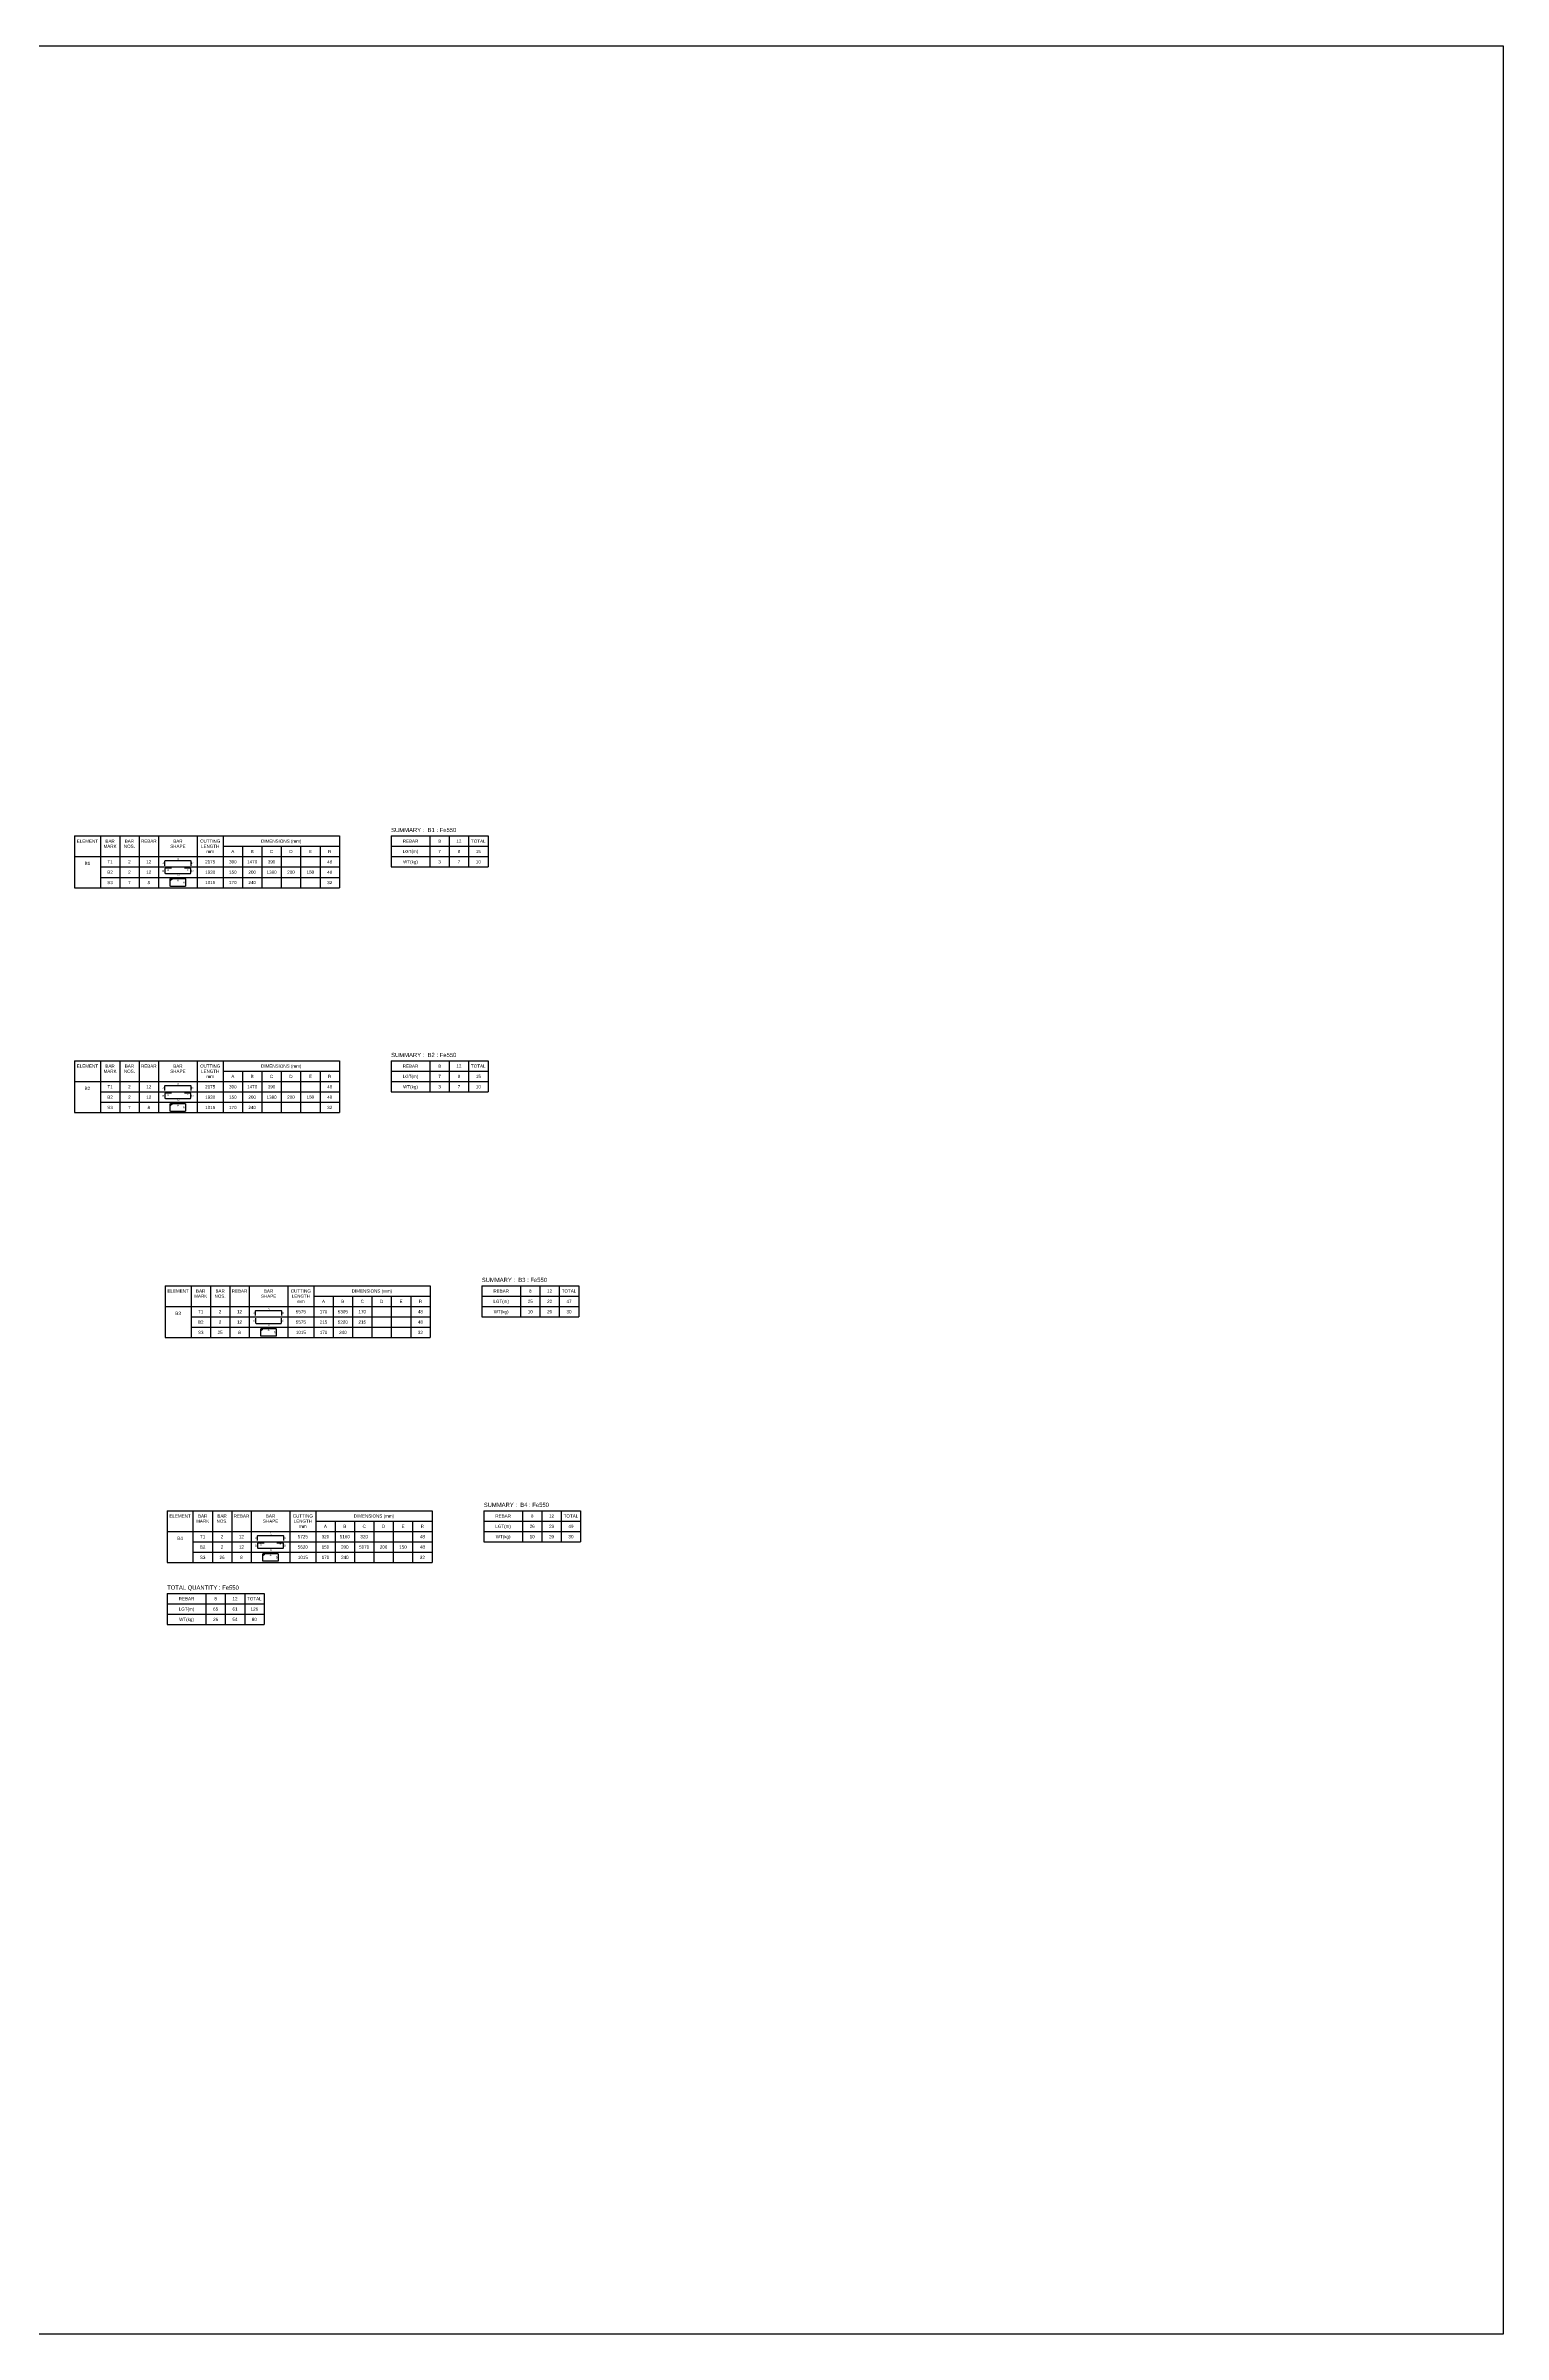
# Model space of a CAD drawing. Header units: inches. Extents: x -816171 to 9366335, y -450961 to 689132.
# Drawn here: x 1722710 to 1835498, y 141360 to 318373 of the extents above; entities that cross this region are included whole.
import ezdxf
from ezdxf.enums import TextEntityAlignment as Align

# ---------------------------------------------------------------- set-up
doc = ezdxf.new("R2010")
doc.units = ezdxf.units.IN
doc.header["$MEASUREMENT"] = 0
for name, color, linetype in [('Dimension', 31, 'Continuous'), ('Reinforcement', 130, 'Continuous'), ('Schedule Header', 4, 'Continuous'), ('Schedule Line', 60, 'Continuous'), ('Text', 31, 'Continuous')]:
    doc.layers.add(name, color=color, linetype=linetype)
doc.styles.add('SC-SansSerif', font='SansSerif')

msp = doc.modelspace()

# ---------------------------------------------------------------- linework, layer by layer
msp.add_lwpolyline([(1487292.04205, 318372.88978), (1835497.95651, 318372.88978), (1835497.95651, 141360.22388), (1487292.04205, 141360.22388)], close=True)
at = {"layer": 'Reinforcement'}
for points in [[(1731934.9453, 254950.71049), (1731934.9453, 255300.71049, -0.5), (1731984.9453, 255350.71049), (1733884.9453, 255350.71049, -0.5), (1733934.9453, 255300.71049), (1733934.9453, 254950.71049)], [(1732434.9453, 254750.71049), (1731984.9453, 254750.71049, 0.5), (1731934.9453, 254700.71049), (1731934.9453, 254400.71049, 0.5), (1731984.9453, 254350.71049), (1733884.9453, 254350.71049, 0.5), (1733934.9453, 254400.71049), (1733934.9453, 254700.71049, 0.5), (1733884.9453, 254750.71049), (1733434.9453, 254750.71049)], [(1732420.30122, 253794.64467), (1732349.59016, 253865.35495, -0.1989123674), (1732334.9453, 253900.71049, -0.4142046237), (1732384.9453, 253950.71049, -0.1989044359), (1732420.30044, 253936.06602), (1732491.01151, 253865.35573)], [(1731934.9453, 237550.71049), (1731934.9453, 237900.71049, -0.5), (1731984.9453, 237950.71049), (1733884.9453, 237950.71049, -0.5), (1733934.9453, 237900.71049), (1733934.9453, 237550.71049)], [(1732434.9453, 237350.71049), (1731984.9453, 237350.71049, 0.5), (1731934.9453, 237300.71049), (1731934.9453, 237000.71049, 0.5), (1731984.9453, 236950.71049), (1733884.9453, 236950.71049, 0.5), (1733934.9453, 237000.71049), (1733934.9453, 237300.71049, 0.5), (1733884.9453, 237350.71049), (1733434.9453, 237350.71049)], [(1732420.30122, 236394.64467), (1732349.59016, 236465.35495, -0.1989123674), (1732334.9453, 236500.71049, -0.4142046237), (1732384.9453, 236550.71049, -0.1989044359), (1732420.30044, 236536.06602), (1732491.01151, 236465.35573)], [(1738952.44985, 220150.71049), (1738952.44985, 220500.71049, -0.5), (1739002.44985, 220550.71049), (1740902.44985, 220550.71049, -0.5), (1740952.44985, 220500.71049), (1740952.44985, 220150.71049)], [(1738952.44985, 219950.71049), (1738952.44985, 219600.71049, 0.5), (1739002.44985, 219550.71049), (1740902.44985, 219550.71049, 0.5), (1740952.44985, 219600.71049), (1740952.44985, 219950.71049)], [(1739437.80577, 218994.64467), (1739367.0947, 219065.35495, -0.1989123674), (1739352.44985, 219100.71049, -0.4142046237), (1739402.44985, 219150.71049, -0.1989044359), (1739437.80499, 219136.06602), (1739508.51606, 219065.35573)], [(1739103.45, 202750.71049), (1739103.45, 203100.71049, -0.5), (1739153.45, 203150.71049), (1741053.45, 203150.71049, -0.5), (1741103.45, 203100.71049), (1741103.45, 202750.71049)], [(1739603.45, 202550.71049), (1739153.45, 202550.71049, 0.5), (1739103.45, 202500.71049), (1739103.45, 202200.71049, 0.5), (1739153.45, 202150.71049), (1741053.45, 202150.71049, 0.5), (1741103.45, 202200.71049), (1741103.45, 202500.71049, 0.5), (1741053.45, 202550.71049), (1740603.45, 202550.71049)], [(1739588.80592, 201594.64467), (1739518.09485, 201665.35495, -0.1989123674), (1739503.45, 201700.71049, -0.4142046237), (1739553.45, 201750.71049, -0.1989044359), (1739588.80514, 201736.06602), (1739659.51621, 201665.35573)]]:
    msp.add_lwpolyline(points, format="xyb", dxfattribs=at)
for points in [[(1732334.9453, 253900.71049, -0.4142046237), (1732384.9453, 253950.71049), (1733484.9453, 253950.71049, -0.4142046237), (1733534.9453, 253900.71049), (1733534.9453, 253400.71049, -0.4142046237), (1733484.9453, 253350.71049), (1732384.9453, 253350.71049, -0.4142046237), (1732334.9453, 253400.71049)], [(1732334.9453, 236500.71049, -0.4142046237), (1732384.9453, 236550.71049), (1733484.9453, 236550.71049, -0.4142046237), (1733534.9453, 236500.71049), (1733534.9453, 236000.71049, -0.4142046237), (1733484.9453, 235950.71049), (1732384.9453, 235950.71049, -0.4142046237), (1732334.9453, 236000.71049)], [(1739352.44985, 219100.71049, -0.4142046237), (1739402.44985, 219150.71049), (1740502.44985, 219150.71049, -0.4142046237), (1740552.44985, 219100.71049), (1740552.44985, 218600.71049, -0.4142046237), (1740502.44985, 218550.71049), (1739402.44985, 218550.71049, -0.4142046237), (1739352.44985, 218600.71049)], [(1739503.45, 201700.71049, -0.4142046237), (1739553.45, 201750.71049), (1740653.45, 201750.71049, -0.4142046237), (1740703.45, 201700.71049), (1740703.45, 201200.71049, -0.4142046237), (1740653.45, 201150.71049), (1739553.45, 201150.71049, -0.4142046237), (1739503.45, 201200.71049)]]:
    msp.add_lwpolyline(points, format="xyb", close=True, dxfattribs=at)
at = {"layer": 'Schedule Line'}
for p, q in [((1724934.9453, 257250.71049), (1745434.9453, 257250.71049)), ((1724934.9453, 257250.71049), (1724934.9453, 253250.71049)), ((1726934.9453, 257250.71049), (1726934.9453, 253250.71049)), ((1728434.9453, 257250.71049), (1728434.9453, 253250.71049)), ((1729934.9453, 257250.71049), (1729934.9453, 253250.71049)), ((1731434.9453, 257250.71049), (1731434.9453, 253250.71049)), ((1734434.9453, 257250.71049), (1734434.9453, 253250.71049)), ((1736434.9453, 257250.71049), (1736434.9453, 253250.71049)), ((1745434.9453, 257250.71049), (1745434.9453, 253250.71049)), ((1749434.9453, 257250.71049), (1756934.9453, 257250.71049)), ((1749434.9453, 257250.71049), (1749434.9453, 254850.71049)), ((1752434.9453, 257250.71049), (1752434.9453, 254850.71049)), ((1753934.9453, 257250.71049), (1753934.9453, 254850.71049)), ((1755434.9453, 257250.71049), (1755434.9453, 254850.71049)), ((1756934.9453, 257250.71049), (1756934.9453, 254850.71049)), ((1724934.9453, 255650.71049), (1745434.9453, 255650.71049)), ((1736434.9453, 256450.71049), (1745434.9453, 256450.71049)), ((1737934.9453, 256450.71049), (1737934.9453, 253250.71049)), ((1739434.9453, 256450.71049), (1739434.9453, 253250.71049)), ((1740934.9453, 256450.71049), (1740934.9453, 253250.71049)), ((1742434.9453, 256450.71049), (1742434.9453, 253250.71049)), ((1743934.9453, 256450.71049), (1743934.9453, 253250.71049)), ((1749434.9453, 256450.71049), (1756934.9453, 256450.71049)), ((1749434.9453, 255650.71049), (1756934.9453, 255650.71049)), ((1724934.9453, 253250.71049), (1745434.9453, 253250.71049)), ((1726934.9453, 254850.71049), (1745434.9453, 254850.71049)), ((1726934.9453, 254050.71049), (1745434.9453, 254050.71049)), ((1726934.9453, 253250.71049), (1745434.9453, 253250.71049)), ((1749434.9453, 254850.71049), (1756934.9453, 254850.71049)), ((1724934.9453, 239850.71049), (1745434.9453, 239850.71049)), ((1724934.9453, 239850.71049), (1724934.9453, 235850.71049)), ((1726934.9453, 239850.71049), (1726934.9453, 235850.71049)), ((1728434.9453, 239850.71049), (1728434.9453, 235850.71049)), ((1729934.9453, 239850.71049), (1729934.9453, 235850.71049)), ((1731434.9453, 239850.71049), (1731434.9453, 235850.71049)), ((1734434.9453, 239850.71049), (1734434.9453, 235850.71049)), ((1736434.9453, 239850.71049), (1736434.9453, 235850.71049)), ((1736434.9453, 239050.71049), (1745434.9453, 239050.71049)), ((1737934.9453, 239050.71049), (1737934.9453, 235850.71049)), ((1739434.9453, 239050.71049), (1739434.9453, 235850.71049)), ((1740934.9453, 239050.71049), (1740934.9453, 235850.71049)), ((1742434.9453, 239050.71049), (1742434.9453, 235850.71049)), ((1743934.9453, 239050.71049), (1743934.9453, 235850.71049)), ((1745434.9453, 239850.71049), (1745434.9453, 235850.71049)), ((1749434.9453, 239850.71049), (1756934.9453, 239850.71049)), ((1749434.9453, 239850.71049), (1749434.9453, 237450.71049)), ((1749434.9453, 239050.71049), (1756934.9453, 239050.71049)), ((1752434.9453, 239850.71049), (1752434.9453, 237450.71049)), ((1753934.9453, 239850.71049), (1753934.9453, 237450.71049)), ((1755434.9453, 239850.71049), (1755434.9453, 237450.71049)), ((1756934.9453, 239850.71049), (1756934.9453, 237450.71049)), ((1724934.9453, 238250.71049), (1745434.9453, 238250.71049)), ((1726934.9453, 237450.71049), (1745434.9453, 237450.71049)), ((1749434.9453, 238250.71049), (1756934.9453, 238250.71049)), ((1749434.9453, 237450.71049), (1756934.9453, 237450.71049)), ((1724934.9453, 235850.71049), (1745434.9453, 235850.71049)), ((1726934.9453, 236650.71049), (1745434.9453, 236650.71049)), ((1726934.9453, 235850.71049), (1745434.9453, 235850.71049)), ((1731952.44985, 222450.71049), (1752452.44985, 222450.71049)), ((1731952.44985, 222450.71049), (1731952.44985, 218450.71049)), ((1733952.44985, 222450.71049), (1733952.44985, 218450.71049)), ((1735452.44985, 222450.71049), (1735452.44985, 218450.71049)), ((1736952.44985, 222450.71049), (1736952.44985, 218450.71049)), ((1738452.44985, 222450.71049), (1738452.44985, 218450.71049)), ((1741452.44985, 222450.71049), (1741452.44985, 218450.71049)), ((1743452.44985, 222450.71049), (1743452.44985, 218450.71049)), ((1743452.44985, 221650.71049), (1752452.44985, 221650.71049)), ((1744952.44985, 221650.71049), (1744952.44985, 218450.71049)), ((1746452.44985, 221650.71049), (1746452.44985, 218450.71049)), ((1747952.44985, 221650.71049), (1747952.44985, 218450.71049)), ((1749452.44985, 221650.71049), (1749452.44985, 218450.71049)), ((1750952.44985, 221650.71049), (1750952.44985, 218450.71049)), ((1752452.44985, 222450.71049), (1752452.44985, 218450.71049)), ((1756452.44985, 222450.71049), (1763952.44985, 222450.71049)), ((1756452.44985, 222450.71049), (1756452.44985, 220050.71049)), ((1756452.44985, 221650.71049), (1763952.44985, 221650.71049)), ((1759452.44985, 222450.71049), (1759452.44985, 220050.71049)), ((1760952.44985, 222450.71049), (1760952.44985, 220050.71049)), ((1762452.44985, 222450.71049), (1762452.44985, 220050.71049)), ((1763952.44985, 222450.71049), (1763952.44985, 220050.71049)), ((1731952.44985, 220850.71049), (1752452.44985, 220850.71049)), ((1733952.44985, 220050.71049), (1752452.44985, 220050.71049)), ((1756452.44985, 220850.71049), (1763952.44985, 220850.71049)), ((1756452.44985, 220050.71049), (1763952.44985, 220050.71049)), ((1731952.44985, 218450.71049), (1752452.44985, 218450.71049)), ((1733952.44985, 219250.71049), (1752452.44985, 219250.71049)), ((1733952.44985, 218450.71049), (1752452.44985, 218450.71049)), ((1732103.45, 205050.71049), (1752603.45, 205050.71049)), ((1732103.45, 205050.71049), (1732103.45, 201050.71049)), ((1734103.45, 205050.71049), (1734103.45, 201050.71049)), ((1735603.45, 205050.71049), (1735603.45, 201050.71049)), ((1737103.45, 205050.71049), (1737103.45, 201050.71049)), ((1738603.45, 205050.71049), (1738603.45, 201050.71049)), ((1741603.45, 205050.71049), (1741603.45, 201050.71049)), ((1743603.45, 205050.71049), (1743603.45, 201050.71049)), ((1743603.45, 204250.71049), (1752603.45, 204250.71049)), ((1745103.45, 204250.71049), (1745103.45, 201050.71049)), ((1746603.45, 204250.71049), (1746603.45, 201050.71049)), ((1748103.45, 204250.71049), (1748103.45, 201050.71049)), ((1749603.45, 204250.71049), (1749603.45, 201050.71049)), ((1751103.45, 204250.71049), (1751103.45, 201050.71049)), ((1752603.45, 205050.71049), (1752603.45, 201050.71049)), ((1756603.45, 205050.71049), (1764103.45, 205050.71049)), ((1756603.45, 205050.71049), (1756603.45, 202650.71049)), ((1756603.45, 204250.71049), (1764103.45, 204250.71049)), ((1759603.45, 205050.71049), (1759603.45, 202650.71049)), ((1761103.45, 205050.71049), (1761103.45, 202650.71049)), ((1762603.45, 205050.71049), (1762603.45, 202650.71049)), ((1764103.45, 205050.71049), (1764103.45, 202650.71049)), ((1732103.45, 203450.71049), (1752603.45, 203450.71049)), ((1734103.45, 202650.71049), (1752603.45, 202650.71049)), ((1734103.45, 201850.71049), (1752603.45, 201850.71049)), ((1756603.45, 203450.71049), (1764103.45, 203450.71049)), ((1756603.45, 202650.71049), (1764103.45, 202650.71049)), ((1732103.45, 201050.71049), (1752603.45, 201050.71049)), ((1734103.45, 201050.71049), (1752603.45, 201050.71049)), ((1732103.45, 198650.71049), (1739603.45, 198650.71049)), ((1732103.45, 198650.71049), (1732103.45, 196250.71049)), ((1735103.45, 198650.71049), (1735103.45, 196250.71049)), ((1736603.45, 198650.71049), (1736603.45, 196250.71049)), ((1738103.45, 198650.71049), (1738103.45, 196250.71049)), ((1739603.45, 198650.71049), (1739603.45, 196250.71049)), ((1732103.45, 197850.71049), (1739603.45, 197850.71049)), ((1732103.45, 197050.71049), (1739603.45, 197050.71049)), ((1732103.45, 196250.71049), (1739603.45, 196250.71049))]:
    msp.add_line(p, q, dxfattribs=at)

# ---------------------------------------------------------------- texts
at = {"layer": 'Dimension', "style": 'SC-SansSerif'}
for s, p in [('A', (1731809.9453, 255150.71049)), ('B', (1732934.9453, 255475.71049)), ('C', (1734059.9453, 255150.71049)), ('B', (1731809.9453, 254550.71049)), ('A', (1732184.9453, 254625.71049)), ('A', (1732934.9453, 253825.71049)), ('C', (1732984.9453, 254225.71049)), ('B', (1733409.9453, 253650.71049)), ('E', (1733684.9453, 254625.71049)), ('D', (1734059.9453, 254550.71049)), ('A', (1731809.9453, 237750.71049)), ('B', (1731809.9453, 237150.71049)), ('A', (1732184.9453, 237225.71049)), ('B', (1732934.9453, 238075.71049)), ('E', (1733684.9453, 237225.71049)), ('C', (1734059.9453, 237750.71049)), ('D', (1734059.9453, 237150.71049)), ('A', (1732934.9453, 236425.71049)), ('C', (1732984.9453, 236825.71049)), ('B', (1733409.9453, 236250.71049)), ('A', (1738827.44985, 220350.71049)), ('A', (1738827.44985, 219750.71049)), ('B', (1739952.44985, 220675.71049)), ('B', (1739952.44985, 219425.71049)), ('C', (1741077.44985, 220350.71049)), ('C', (1741077.44985, 219750.71049)), ('A', (1739952.44985, 219025.71049)), ('B', (1740427.44985, 218850.71049)), ('A', (1738978.45, 202950.71049)), ('B', (1738978.45, 202350.71049)), ('A', (1739353.45, 202425.71049)), ('B', (1740103.45, 203275.71049)), ('C', (1740153.45, 202025.71049)), ('E', (1740853.45, 202425.71049)), ('C', (1741228.45, 202950.71049)), ('D', (1741228.45, 202350.71049)), ('A', (1740103.45, 201625.71049)), ('B', (1740578.45, 201450.71049))]:
    msp.add_text(s, height=150, dxfattribs=at).set_placement(p, align=Align.MIDDLE_CENTER)
at = {"layer": 'Schedule Header', "style": 'SC-SansSerif'}
for s, p in [('ELEMENT', (1725934.9453, 256850.71049)), ('BAR', (1727684.9453, 256850.71049)), ('BAR', (1729184.9453, 256850.71049)), ('REBAR', (1730684.9453, 256850.71049)), ('BAR', (1732934.9453, 256850.71049)), ('CUTTING', (1735434.9453, 256850.71049)), ('DIMENSIONS (mm)', (1740934.9453, 256850.71049)), ('REBAR', (1750934.9453, 256850.71049)), ('8', (1753184.9453, 256850.71049)), ('12', (1754684.9453, 256850.71049)), ('TOTAL', (1756184.9453, 256850.71049)), ('MARK', (1727684.9453, 256450.71049)), ('NOS.', (1729184.9453, 256450.71049)), ('SHAPE', (1732934.9453, 256450.71049)), ('LENGTH', (1735434.9453, 256450.71049)), ('mm', (1735434.9453, 256050.71049)), ('A', (1737184.9453, 256050.71049)), ('B', (1738684.9453, 256050.71049)), ('C', (1740184.9453, 256050.71049)), ('D', (1741684.9453, 256050.71049)), ('E', (1743184.9453, 256050.71049)), ('R', (1744684.9453, 256050.71049)), ('LGT(m)', (1750934.9453, 256050.71049)), ('WT(kg)', (1750934.9453, 255250.71049)), ('ELEMENT', (1725934.9453, 239450.71049)), ('MARK', (1727684.9453, 239050.71049)), ('BAR', (1727684.9453, 239450.71049)), ('NOS.', (1729184.9453, 239050.71049)), ('BAR', (1729184.9453, 239450.71049)), ('REBAR', (1730684.9453, 239450.71049)), ('SHAPE', (1732934.9453, 239050.71049)), ('BAR', (1732934.9453, 239450.71049)), ('CUTTING', (1735434.9453, 239450.71049)), ('LENGTH', (1735434.9453, 239050.71049)), ('DIMENSIONS (mm)', (1740934.9453, 239450.71049)), ('REBAR', (1750934.9453, 239450.71049)), ('8', (1753184.9453, 239450.71049)), ('12', (1754684.9453, 239450.71049)), ('TOTAL', (1756184.9453, 239450.71049)), ('mm', (1735434.9453, 238650.71049)), ('A', (1737184.9453, 238650.71049)), ('B', (1738684.9453, 238650.71049)), ('C', (1740184.9453, 238650.71049)), ('D', (1741684.9453, 238650.71049)), ('E', (1743184.9453, 238650.71049)), ('R', (1744684.9453, 238650.71049)), ('LGT(m)', (1750934.9453, 238650.71049)), ('WT(kg)', (1750934.9453, 237850.71049)), ('ELEMENT', (1732952.44985, 222050.71049)), ('MARK', (1734702.44985, 221650.71049)), ('BAR', (1734702.44985, 222050.71049)), ('NOS.', (1736202.44985, 221650.71049)), ('BAR', (1736202.44985, 222050.71049)), ('REBAR', (1737702.44985, 222050.71049)), ('SHAPE', (1739952.44985, 221650.71049)), ('BAR', (1739952.44985, 222050.71049)), ('CUTTING', (1742452.44985, 222050.71049)), ('LENGTH', (1742452.44985, 221650.71049)), ('mm', (1742452.44985, 221250.71049)), ('A', (1744202.44985, 221250.71049)), ('B', (1745702.44985, 221250.71049)), ('DIMENSIONS (mm)', (1747952.44985, 222050.71049)), ('C', (1747202.44985, 221250.71049)), ('D', (1748702.44985, 221250.71049)), ('E', (1750202.44985, 221250.71049)), ('R', (1751702.44985, 221250.71049)), ('REBAR', (1757952.44985, 222050.71049)), ('LGT(m)', (1757952.44985, 221250.71049)), ('8', (1760202.44985, 222050.71049)), ('12', (1761702.44985, 222050.71049)), ('TOTAL', (1763202.44985, 222050.71049)), ('WT(kg)', (1757952.44985, 220450.71049)), ('ELEMENT', (1733103.45, 204650.71049)), ('MARK', (1734853.45, 204250.71049)), ('BAR', (1734853.45, 204650.71049)), ('NOS.', (1736353.45, 204250.71049)), ('BAR', (1736353.45, 204650.71049)), ('REBAR', (1737853.45, 204650.71049)), ('SHAPE', (1740103.45, 204250.71049)), ('BAR', (1740103.45, 204650.71049)), ('CUTTING', (1742603.45, 204650.71049)), ('LENGTH', (1742603.45, 204250.71049)), ('mm', (1742603.45, 203850.71049)), ('A', (1744353.45, 203850.71049)), ('B', (1745853.45, 203850.71049)), ('DIMENSIONS (mm)', (1748103.45, 204650.71049)), ('C', (1747353.45, 203850.71049)), ('D', (1748853.45, 203850.71049)), ('E', (1750353.45, 203850.71049)), ('R', (1751853.45, 203850.71049)), ('REBAR', (1758103.45, 204650.71049)), ('LGT(m)', (1758103.45, 203850.71049)), ('8', (1760353.45, 204650.71049)), ('12', (1761853.45, 204650.71049)), ('TOTAL', (1763353.45, 204650.71049)), ('WT(kg)', (1758103.45, 203050.71049)), ('REBAR', (1733603.45, 198250.71049)), ('8', (1735853.45, 198250.71049)), ('12', (1737353.45, 198250.71049)), ('TOTAL', (1738853.45, 198250.71049)), ('LGT(m)', (1733603.45, 197450.71049)), ('WT(kg)', (1733603.45, 196650.71049))]:
    msp.add_text(s, height=250, dxfattribs=at).set_placement(p, align=Align.MIDDLE_CENTER)
for s, p in [('SUMMARY :  B1 : Fe550', (1749434.9453, 257550.71049)), ('SUMMARY :  B2 : Fe550', (1749434.9453, 240150.71049)), ('SUMMARY :  B3 : Fe550', (1756452.44985, 222750.71049)), ('SUMMARY :  B4 : Fe550', (1756603.45, 205350.71049)), ('TOTAL QUANTITY : Fe550', (1732103.45, 198950.71049))]:
    msp.add_text(s, height=325, dxfattribs=at).set_placement(p)
at = {"layer": 'Text', "style": 'SC-SansSerif'}
for s, p in [('T1', (1727684.9453, 255250.71049)), ('2', (1729184.9453, 255250.71049)), ('12', (1730684.9453, 255250.71049)), ('2175', (1735434.9453, 255250.71049)), ('390', (1737184.9453, 255250.71049)), ('1470', (1738684.9453, 255250.71049)), ('390', (1740184.9453, 255250.71049)), ('48', (1744684.9453, 255250.71049)), ('3', (1753184.9453, 255250.71049)), ('7', (1753184.9453, 256050.71049)), ('8', (1754684.9453, 256050.71049)), ('7', (1754684.9453, 255250.71049)), ('15', (1756184.9453, 256050.71049)), ('10', (1756184.9453, 255250.71049)), ('S3', (1727684.9453, 253650.71049)), ('B2', (1727684.9453, 254450.71049)), ('2', (1729184.9453, 254450.71049)), ('7', (1729184.9453, 253650.71049)), ('12', (1730684.9453, 254450.71049)), ('8', (1730684.9453, 253650.71049)), ('1930', (1735434.9453, 254450.71049)), ('1015', (1735434.9453, 253650.71049)), ('150', (1737184.9453, 254450.71049)), ('170', (1737184.9453, 253650.71049)), ('200', (1738684.9453, 254450.71049)), ('240', (1738684.9453, 253650.71049)), ('1380', (1740184.9453, 254450.71049)), ('200', (1741684.9453, 254450.71049)), ('150', (1743184.9453, 254450.71049)), ('48', (1744684.9453, 254450.71049)), ('32', (1744684.9453, 253650.71049)), ('T1', (1727684.9453, 237850.71049)), ('2', (1729184.9453, 237850.71049)), ('12', (1730684.9453, 237850.71049)), ('2175', (1735434.9453, 237850.71049)), ('390', (1737184.9453, 237850.71049)), ('1470', (1738684.9453, 237850.71049)), ('390', (1740184.9453, 237850.71049)), ('48', (1744684.9453, 237850.71049)), ('3', (1753184.9453, 237850.71049)), ('7', (1753184.9453, 238650.71049)), ('8', (1754684.9453, 238650.71049)), ('7', (1754684.9453, 237850.71049)), ('15', (1756184.9453, 238650.71049)), ('10', (1756184.9453, 237850.71049)), ('S3', (1727684.9453, 236250.71049)), ('B2', (1727684.9453, 237050.71049)), ('2', (1729184.9453, 237050.71049)), ('7', (1729184.9453, 236250.71049)), ('12', (1730684.9453, 237050.71049)), ('8', (1730684.9453, 236250.71049)), ('1930', (1735434.9453, 237050.71049)), ('1015', (1735434.9453, 236250.71049)), ('150', (1737184.9453, 237050.71049)), ('170', (1737184.9453, 236250.71049)), ('200', (1738684.9453, 237050.71049)), ('240', (1738684.9453, 236250.71049)), ('1380', (1740184.9453, 237050.71049)), ('200', (1741684.9453, 237050.71049)), ('150', (1743184.9453, 237050.71049)), ('48', (1744684.9453, 237050.71049)), ('32', (1744684.9453, 236250.71049)), ('25', (1760202.44985, 221250.71049)), ('22', (1761702.44985, 221250.71049)), ('47', (1763202.44985, 221250.71049)), ('T1', (1734702.44985, 220450.71049)), ('B2', (1734702.44985, 219650.71049)), ('2', (1736202.44985, 220450.71049)), ('2', (1736202.44985, 219650.71049)), ('12', (1737702.44985, 220450.71049)), ('12', (1737702.44985, 219650.71049)), ('5575', (1742452.44985, 220450.71049)), ('5575', (1742452.44985, 219650.71049)), ('215', (1744202.44985, 219650.71049)), ('170', (1744202.44985, 220450.71049)), ('5305', (1745702.44985, 220450.71049)), ('5220', (1745702.44985, 219650.71049)), ('215', (1747202.44985, 219650.71049)), ('170', (1747202.44985, 220450.71049)), ('48', (1751702.44985, 220450.71049)), ('48', (1751702.44985, 219650.71049)), ('10', (1760202.44985, 220450.71049)), ('20', (1761702.44985, 220450.71049)), ('30', (1763202.44985, 220450.71049)), ('S3', (1734702.44985, 218850.71049)), ('25', (1736202.44985, 218850.71049)), ('8', (1737702.44985, 218850.71049)), ('1015', (1742452.44985, 218850.71049)), ('170', (1744202.44985, 218850.71049)), ('240', (1745702.44985, 218850.71049)), ('32', (1751702.44985, 218850.71049)), ('26', (1760353.45, 203850.71049)), ('23', (1761853.45, 203850.71049)), ('49', (1763353.45, 203850.71049)), ('T1', (1734853.45, 203050.71049)), ('B2', (1734853.45, 202250.71049)), ('2', (1736353.45, 203050.71049)), ('2', (1736353.45, 202250.71049)), ('12', (1737853.45, 203050.71049)), ('12', (1737853.45, 202250.71049)), ('5725', (1742603.45, 203050.71049)), ('5620', (1742603.45, 202250.71049)), ('320', (1744353.45, 203050.71049)), ('150', (1744353.45, 202250.71049)), ('5160', (1745853.45, 203050.71049)), ('200', (1745853.45, 202250.71049)), ('5070', (1747353.45, 202250.71049)), ('320', (1747353.45, 203050.71049)), ('200', (1748853.45, 202250.71049)), ('150', (1750353.45, 202250.71049)), ('48', (1751853.45, 203050.71049)), ('48', (1751853.45, 202250.71049)), ('10', (1760353.45, 203050.71049)), ('20', (1761853.45, 203050.71049)), ('30', (1763353.45, 203050.71049)), ('S3', (1734853.45, 201450.71049)), ('26', (1736353.45, 201450.71049)), ('8', (1737853.45, 201450.71049)), ('1015', (1742603.45, 201450.71049)), ('170', (1744353.45, 201450.71049)), ('240', (1745853.45, 201450.71049)), ('32', (1751853.45, 201450.71049)), ('26', (1735853.45, 196650.71049)), ('65', (1735853.45, 197450.71049)), ('54', (1737353.45, 196650.71049)), ('61', (1737353.45, 197450.71049)), ('126', (1738853.45, 197450.71049)), ('80', (1738853.45, 196650.71049))]:
    msp.add_text(s, height=250, dxfattribs=at).set_placement(p, align=Align.MIDDLE_CENTER)
at = {"layer": 'Text', "char_height": 250, "attachment_point": 2, "style": 'SC-SansSerif'}
for s, insert in [('B1', (1725934.9453, 255250.71049)), ('B2', (1725934.9453, 237850.71049)), ('B3', (1732952.44985, 220450.71049)), ('B4', (1733103.45, 203050.71049))]:
    msp.add_mtext(s, dxfattribs=dict(at, insert=insert))

doc.saveas('drawing.dxf')
